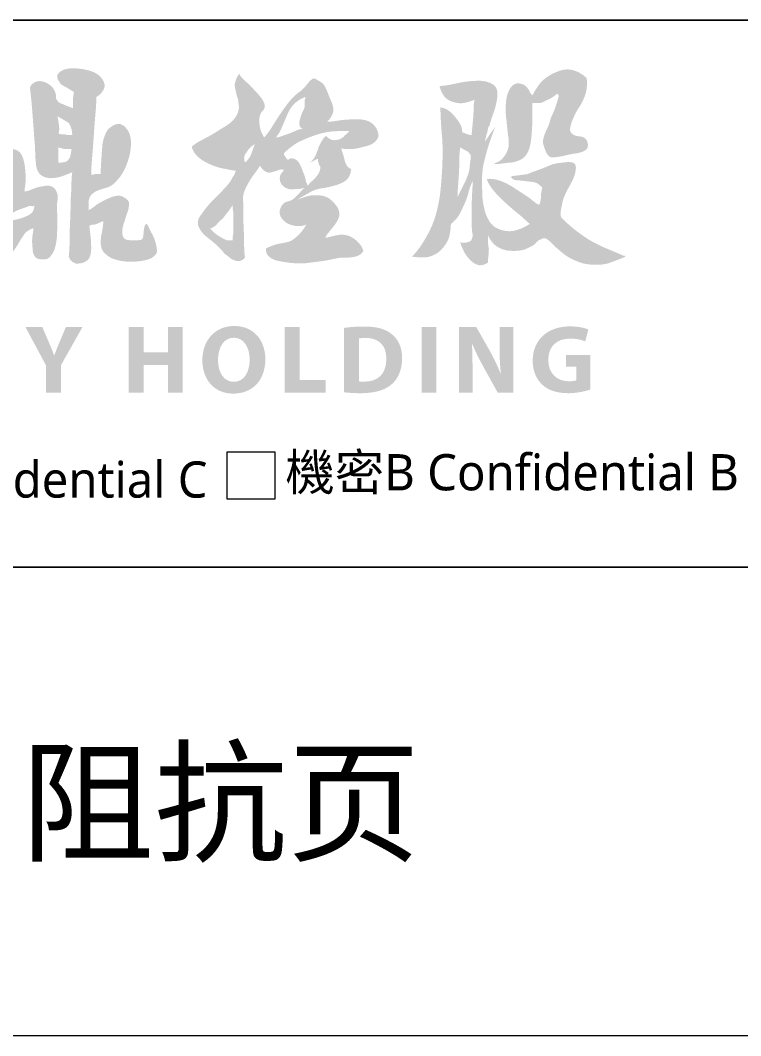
# Model space of a CAD drawing. Extents: x 3712 to 3815, y -392 to -307.
# Drawn here: x 3786.93 to 3790.8, y -385.87 to -380.41 of the extents above; entities that cross this region are included whole.
import ezdxf

# ---------------------------------------------------------------- set-up
doc = ezdxf.new("R2010")
doc.units = 0
doc.layers.get('0').update_dxf_attribs({"lineweight": 9})
doc.layers.add('图层 1', color=7, linetype='Continuous')
doc.layers.add('尺寸線', color=3, linetype='Continuous', lineweight=5)
doc.styles.get("Standard").update_dxf_attribs({"font": 'PMingLiU.ttf'})

# ---------------------------------------------------------------- blocks, each defined once
blk = doc.blocks.new('6')
at = {"layer": '图层 1', "true_color": 0x000099}
h = blk.add_hatch(color=174, dxfattribs=at)
h.dxf.hatch_style = 2
edge = h.paths.add_edge_path()
edge.add_spline(control_points=[(32.564, 5.059), (32.503, 5.059), (32.428, 5.074), (32.338, 5.105), (32.338, 5.105), (32.157, 5.105), (32.157, 5.105), (32.097, 5.105), (32.059, 5.119), (32.044, 5.15), (32.029, 5.179), (32.037, 5.24), (32.067, 5.331), (32.067, 5.421), (32.059, 5.518), (32.044, 5.624), (32.029, 5.729), (32.014, 5.82), (31.999, 5.896), (31.984, 5.97), (31.976, 6.023), (31.976, 6.054), (32.067, 5.992), (32.165, 5.933), (32.27, 5.873), (32.376, 5.811), (32.474, 5.752), (32.564, 5.692), (32.624, 5.602), (32.669, 5.503), (32.699, 5.398), (32.729, 5.292), (32.745, 5.179), (32.745, 5.059), (32.745, 5.059), (32.564, 5.059), (32.564, 5.059)], knot_values=[0, 0, 0, 0, 1, 1, 1, 2, 2, 2, 3, 3, 3, 4, 4, 4, 5, 5, 5, 6, 6, 6, 7, 7, 7, 8, 8, 8, 9, 9, 9, 10, 10, 10, 11, 11, 11, 12, 12, 12, 12], degree=3, periodic=1)
edge = h.paths.add_edge_path()
edge.add_spline(control_points=[(37.173, -0.905), (37.127, -0.367), (36.864, -0.055), (36.75, 0.24), (36.657, 0.485), (36.53, 0.471), (36.49, 0.009), (36.45, -0.453), (36.469, -0.453), (36.027, -0.453), (36.027, -0.453), (35.818, -0.453), (35.818, -0.453), (35.637, -0.453), (35.516, -0.415), (35.456, -0.34), (35.395, -0.266), (35.365, -0.153), (35.365, -0.002), (35.365, 0.15), (35.411, 0.344), (35.501, 0.586), (35.561, 0.796), (35.621, 0.977), (35.682, 1.128), (35.711, 1.309), (35.727, 1.445), (35.727, 1.535), (35.637, 1.686), (35.508, 1.791), (35.343, 1.851), (35.177, 1.912), (34.959, 1.881), (34.688, 1.76), (34.416, 1.641), (34.191, 1.519), (34.01, 1.399), (33.829, 1.248), (33.694, 1.158), (33.603, 1.128), (33.603, 1.128), (33.603, 1.535), (33.603, 1.535), (33.603, 1.686), (33.648, 1.814), (33.739, 1.919), (33.829, 2.025), (33.957, 2.107), (34.123, 2.167), (34.288, 2.229), (34.454, 2.28), (34.62, 2.325), (34.785, 2.371), (34.988, 2.543), (35.23, 2.845), (35.471, 3.147), (35.651, 3.568), (35.773, 4.11), (35.863, 4.622), (35.832, 5.006), (35.682, 5.263), (35.531, 5.518), (35.35, 5.647), (35.14, 5.647), (34.959, 5.616), (34.793, 5.526), (34.642, 5.376), (34.491, 5.195), (34.386, 4.924), (34.326, 4.562), (34.296, 4.17), (34.273, 3.847), (34.259, 3.59), (34.243, 3.334), (34.236, 3.147), (34.236, 3.026), (34.236, 3.026), (34.123, 3.026), (34.123, 3.026), (34.123, 3.026), (33.965, 3.026), (33.965, 3.026), (33.904, 2.995), (33.859, 2.981), (33.829, 2.981), (33.829, 2.981), (33.739, 2.981), (33.739, 2.981), (33.739, 3.221), (33.754, 3.508), (33.784, 3.839), (33.814, 4.17), (33.844, 4.562), (33.874, 5.014), (33.904, 5.466), (33.934, 5.865), (33.965, 6.212), (33.994, 6.557), (34.01, 6.836), (34.01, 7.048), (34.039, 7.076), (34.07, 7.099), (34.1, 7.116), (34.13, 7.13), (34.169, 7.161), (34.214, 7.206), (34.259, 7.251), (34.288, 7.288), (34.304, 7.319), (34.318, 7.348), (34.341, 7.378), (34.371, 7.409), (34.491, 7.59), (34.461, 7.8), (34.281, 8.042), (34.1, 8.283), (33.768, 8.441), (33.287, 8.517), (32.805, 8.591), (32.451, 8.568), (32.225, 8.449), (31.999, 8.328), (31.916, 8.192), (31.976, 8.042), (31.976, 7.981), (32.006, 7.921), (32.067, 7.861), (32.097, 7.771), (32.172, 7.695), (32.293, 7.635), (32.413, 7.574), (32.519, 7.514), (32.608, 7.454), (32.699, 7.393), (32.774, 7.348), (32.835, 7.319), (32.835, 7.288), (32.828, 7.235), (32.812, 7.161), (32.797, 7.085), (32.79, 7.003), (32.79, 6.913), (32.79, 6.913), (32.79, 6.664), (32.79, 6.664), (32.79, 6.664), (32.79, 6.461), (32.79, 6.461), (32.729, 6.49), (32.654, 6.519), (32.564, 6.551), (32.474, 6.58), (32.368, 6.625), (32.248, 6.687), (32.127, 6.715), (32.044, 6.761), (31.999, 6.823), (31.954, 6.881), (31.916, 6.941), (31.886, 7.003), (31.916, 7.122), (31.886, 7.265), (31.796, 7.432), (31.705, 7.596), (31.554, 7.726), (31.344, 7.816), (31.132, 7.906), (30.952, 7.913), (30.802, 7.839), (30.651, 7.762), (30.56, 7.664), (30.531, 7.545), (30.56, 7.302), (30.591, 7.017), (30.622, 6.687), (30.651, 6.354), (30.68, 5.97), (30.712, 5.534), (30.741, 5.096), (30.771, 4.712), (30.802, 4.381), (30.802, 4.05), (30.816, 3.779), (30.847, 3.568), (30.847, 3.388), (30.899, 3.221), (31.005, 3.071), (31.11, 2.921), (31.299, 2.83), (31.57, 2.8), (31.811, 2.8), (32.037, 2.837), (32.248, 2.913), (32.458, 2.989), (32.624, 3.056), (32.745, 3.117), (32.714, 2.876), (32.699, 2.574), (32.699, 2.212), (32.669, 1.822), (32.654, 1.384), (32.654, 0.902), (32.624, 0.389), (32.608, -0.047), (32.608, -0.408), (32.608, -0.769), (32.593, -1.071), (32.564, -1.312), (32.593, -1.342), (32.608, -1.387), (32.608, -1.447), (32.639, -1.478), (32.684, -1.523), (32.745, -1.583), (32.805, -1.612), (32.865, -1.643), (32.925, -1.674), (32.925, -1.674), (33.061, -1.674), (33.061, -1.674), (33.242, -1.674), (33.407, -1.612), (33.558, -1.493), (33.678, -1.372), (33.739, -1.176), (33.739, -0.905), (33.739, -0.604), (33.723, -0.347), (33.694, -0.137), (33.663, 0.073), (33.648, 0.224), (33.648, 0.314), (33.678, 0.314), (33.723, 0.331), (33.784, 0.36), (33.874, 0.36), (33.957, 0.376), (34.033, 0.405), (34.107, 0.435), (34.175, 0.466), (34.236, 0.495), (34.296, 0.525), (34.341, 0.54), (34.371, 0.54), (34.371, 0.45), (34.363, 0.353), (34.349, 0.246), (34.333, 0.141), (34.311, 0.014), (34.281, -0.137), (34.251, -0.289), (34.236, -0.423), (34.236, -0.543), (34.236, -0.664), (34.251, -0.769), (34.281, -0.86), (34.311, -1.01), (34.461, -1.176), (34.733, -1.357), (35.034, -1.507), (35.425, -1.583), (35.908, -1.583), (36.42, -1.552), (36.766, -1.478), (36.947, -1.357), (37.157, -1.206), (37.233, -1.055), (37.173, -0.905)], knot_values=[0, 0, 0, 0, 0.352778, 0.352778, 0.352778, 0.705556, 0.705556, 0.705556, 1.058334, 1.058334, 1.058334, 1.411112, 1.411112, 1.411112, 1.76389, 1.76389, 1.76389, 2.116668, 2.116668, 2.116668, 2.469446, 2.469446, 2.469446, 2.822224, 2.822224, 2.822224, 3.175002, 3.175002, 3.175002, 3.52778, 3.52778, 3.52778, 3.880558, 3.880558, 3.880558, 4.233336, 4.233336, 4.233336, 4.586114, 4.586114, 4.586114, 4.938892, 4.938892, 4.938892, 5.29167, 5.29167, 5.29167, 5.644448, 5.644448, 5.644448, 5.997226, 5.997226, 5.997226, 6.350004, 6.350004, 6.350004, 6.702782, 6.702782, 6.702782, 7.05556, 7.05556, 7.05556, 7.408338, 7.408338, 7.408338, 7.761116, 7.761116, 7.761116, 8.113894, 8.113894, 8.113894, 8.466672, 8.466672, 8.466672, 8.81945, 8.81945, 8.81945, 9.172228, 9.172228, 9.172228, 9.525006, 9.525006, 9.525006, 9.877784, 9.877784, 9.877784, 10.230562, 10.230562, 10.230562, 10.58334, 10.58334, 10.58334, 10.936118, 10.936118, 10.936118, 11.288896, 11.288896, 11.288896, 11.641674, 11.641674, 11.641674, 11.994452, 11.994452, 11.994452, 12.34723, 12.34723, 12.34723, 12.700008, 12.700008, 12.700008, 13.052786, 13.052786, 13.052786, 13.405564, 13.405564, 13.405564, 13.758342, 13.758342, 13.758342, 14.11112, 14.11112, 14.11112, 14.463898, 14.463898, 14.463898, 14.816676, 14.816676, 14.816676, 15.169454, 15.169454, 15.169454, 15.522232, 15.522232, 15.522232, 15.87501, 15.87501, 15.87501, 16.227788, 16.227788, 16.227788, 16.580566, 16.580566, 16.580566, 16.933344, 16.933344, 16.933344, 17.286123, 17.286123, 17.286123, 17.638901, 17.638901, 17.638901, 17.991679, 17.991679, 17.991679, 18.344457, 18.344457, 18.344457, 18.697235, 18.697235, 18.697235, 19.050013, 19.050013, 19.050013, 19.402791, 19.402791, 19.402791, 19.755569, 19.755569, 19.755569, 20.108347, 20.108347, 20.108347, 20.461125, 20.461125, 20.461125, 20.813903, 20.813903, 20.813903, 21.166681, 21.166681, 21.166681, 21.519459, 21.519459, 21.519459, 21.872237, 21.872237, 21.872237, 22.225015, 22.225015, 22.225015, 22.577793, 22.577793, 22.577793, 22.930571, 22.930571, 22.930571, 23.283349, 23.283349, 23.283349, 23.636127, 23.636127, 23.636127, 23.988905, 23.988905, 23.988905, 24.341683, 24.341683, 24.341683, 24.694461, 24.694461, 24.694461, 25.047239, 25.047239, 25.047239, 25.400017, 25.400017, 25.400017, 25.752795, 25.752795, 25.752795, 26.105573, 26.105573, 26.105573, 26.458351, 26.458351, 26.458351, 26.811129, 26.811129, 26.811129, 27.163907, 27.163907, 27.163907, 27.516685, 27.516685, 27.516685, 27.869463, 27.869463, 27.869463, 28.222241, 28.222241, 28.222241, 28.575019, 28.575019, 28.575019, 28.927797, 28.927797, 28.927797, 29.280575, 29.280575, 29.280575, 29.633353, 29.633353, 29.633353, 29.986131, 29.986131, 29.986131, 30.338909, 30.338909, 30.338909, 30.691687, 30.691687, 30.691687, 31.044465, 31.044465, 31.044465, 31.397243, 31.397243, 31.397243, 31.397243], degree=3, periodic=0)
edge.add_line((37.173, -0.905), (37.173, -0.905))
edge = h.paths.add_edge_path()
edge.add_spline(control_points=[(32.677, 4.087), (32.662, 3.983), (32.624, 3.884), (32.564, 3.794), (32.503, 3.703), (32.421, 3.651), (32.315, 3.635), (32.21, 3.621), (32.112, 3.613), (32.022, 3.613), (32.022, 3.613), (32.022, 3.794), (32.022, 3.794), (32.022, 3.794), (32.022, 4.02), (32.022, 4.02), (32.022, 4.02), (32.022, 4.246), (32.022, 4.246), (32.022, 4.246), (32.022, 4.427), (32.022, 4.427), (32.052, 4.396), (32.097, 4.381), (32.157, 4.381), (32.187, 4.351), (32.248, 4.336), (32.338, 4.336), (32.338, 4.336), (32.519, 4.336), (32.519, 4.336), (32.519, 4.336), (32.699, 4.336), (32.699, 4.336), (32.699, 4.277), (32.692, 4.193), (32.677, 4.087)], knot_values=[0, 0, 0, 0, 0.352778, 0.352778, 0.352778, 0.705556, 0.705556, 0.705556, 1.058334, 1.058334, 1.058334, 1.411112, 1.411112, 1.411112, 1.76389, 1.76389, 1.76389, 2.116668, 2.116668, 2.116668, 2.469446, 2.469446, 2.469446, 2.822224, 2.822224, 2.822224, 3.175002, 3.175002, 3.175002, 3.52778, 3.52778, 3.52778, 3.880558, 3.880558, 3.880558, 4.233336, 4.233336, 4.233336, 4.233336], degree=3, periodic=0)
edge.add_line((32.677, 4.087), (32.677, 4.087))
h = blk.add_hatch(color=174, dxfattribs=at)
h.dxf.hatch_style = 2
edge = h.paths.add_edge_path()
edge.add_spline(control_points=[(55.739, 3.621), (55.893, 3.621), (56.283, 3.746), (56.433, 3.91), (56.534, 4.021), (56.679, 4.19), (56.757, 4.634), (56.821, 5.006), (56.856, 5.665), (56.856, 6.167), (56.856, 6.167), (56.856, 6.348), (56.856, 6.348), (56.856, 6.348), (56.856, 6.732), (56.856, 6.732), (56.856, 6.732), (57.155, 6.732), (57.155, 6.732), (57.287, 6.732), (57.42, 6.777), (57.553, 6.868), (57.718, 6.926), (57.851, 6.994), (57.95, 7.071), (58.049, 7.144), (58.116, 7.197), (58.149, 7.228), (58.149, 7.228), (58.232, 7.193), (58.232, 7.121), (58.232, 7.049), (58.059, 6.442), (57.914, 6.167), (57.769, 5.891), (57.769, 5.689), (57.653, 5.457), (57.537, 5.226), (57.349, 4.806), (57.422, 4.576), (57.494, 4.344), (57.595, 4.006), (57.762, 3.925), (57.902, 3.84), (58.217, 3.931), (58.383, 3.946), (58.421, 3.956), (58.95, 4.079), (59.078, 4.09), (59.242, 4.105), (59.564, 4.177), (59.7, 4.329), (59.835, 4.481), (59.751, 4.918), (59.445, 4.973), (59.198, 5.015), (59.093, 5), (58.965, 5.102), (58.935, 5.135), (58.905, 5.167), (58.87, 5.195), (58.729, 5.357), (58.95, 5.924), (59.213, 6.379), (59.272, 6.467), (59.332, 6.56), (59.392, 6.664), (59.409, 6.693), (59.421, 6.72), (59.437, 6.75), (59.44, 6.754), (59.443, 6.758), (59.445, 6.763), (59.445, 6.763), (59.444, 6.763), (59.444, 6.763), (59.577, 7.011), (59.66, 7.241), (59.689, 7.454), (59.723, 7.695), (59.723, 7.89), (59.689, 8.042), (59.524, 8.223), (59.3, 8.358), (59.019, 8.449), (58.737, 8.539), (58.43, 8.508), (58.099, 8.358), (57.735, 8.207), (57.453, 8.011), (57.254, 7.771), (57.055, 7.499), (56.923, 7.288), (56.856, 7.138), (56.79, 7.197), (56.741, 7.265), (56.708, 7.341), (56.674, 7.415), (56.624, 7.491), (56.558, 7.568), (56.492, 7.642), (56.417, 7.695), (56.335, 7.726), (56.251, 7.755), (56.161, 7.771), (56.061, 7.771), (55.863, 7.74), (55.705, 7.59), (55.59, 7.319), (55.473, 7.049), (55.432, 6.642), (55.465, 6.099), (55.531, 5.526), (55.545, 5.249), (55.603, 4.884), (55.612, 4.835), (55.608, 4.71), (55.614, 4.642), (55.65, 4.227), (55.305, 3.768), (55.064, 3.654), (55.003, 3.635), (54.947, 3.612), (54.901, 3.587), (54.615, 3.454), (55.584, 3.621), (55.739, 3.621)], knot_values=[0, 0, 0, 0, 0.352778, 0.352778, 0.352778, 0.705556, 0.705556, 0.705556, 1.058334, 1.058334, 1.058334, 1.411112, 1.411112, 1.411112, 1.76389, 1.76389, 1.76389, 2.116668, 2.116668, 2.116668, 2.469446, 2.469446, 2.469446, 2.822224, 2.822224, 2.822224, 3.175002, 3.175002, 3.175002, 3.52778, 3.52778, 3.52778, 3.880558, 3.880558, 3.880558, 4.233336, 4.233336, 4.233336, 4.586114, 4.586114, 4.586114, 4.938892, 4.938892, 4.938892, 5.29167, 5.29167, 5.29167, 5.644448, 5.644448, 5.644448, 5.997226, 5.997226, 5.997226, 6.350004, 6.350004, 6.350004, 6.702782, 6.702782, 6.702782, 7.05556, 7.05556, 7.05556, 7.408338, 7.408338, 7.408338, 7.761116, 7.761116, 7.761116, 8.113894, 8.113894, 8.113894, 8.466672, 8.466672, 8.466672, 8.81945, 8.81945, 8.81945, 9.172228, 9.172228, 9.172228, 9.525006, 9.525006, 9.525006, 9.877784, 9.877784, 9.877784, 10.230562, 10.230562, 10.230562, 10.58334, 10.58334, 10.58334, 10.936118, 10.936118, 10.936118, 11.288896, 11.288896, 11.288896, 11.641674, 11.641674, 11.641674, 11.994452, 11.994452, 11.994452, 12.34723, 12.34723, 12.34723, 12.700008, 12.700008, 12.700008, 13.052786, 13.052786, 13.052786, 13.405564, 13.405564, 13.405564, 13.758342, 13.758342, 13.758342, 14.11112, 14.11112, 14.11112, 14.463898, 14.463898, 14.463898, 14.816676, 14.816676, 14.816676, 14.816676], degree=3, periodic=0)
edge.add_line((55.739, 3.621), (55.739, 3.621))
h = blk.add_hatch(color=174, dxfattribs=at)
h.dxf.hatch_style = 2
edge = h.paths.add_edge_path()
edge.add_spline(control_points=[(41.492, 8.274), (41.521, 8.188), (41.623, 8.063), (41.796, 7.905), (41.969, 7.745), (42.172, 7.542), (42.403, 7.297), (42.635, 7.05), (42.773, 6.849), (42.816, 6.691), (42.859, 6.53), (42.823, 6.407), (42.708, 6.32), (42.649, 6.262), (42.606, 6.182), (42.577, 6.082), (42.548, 5.981), (42.54, 5.836), (42.556, 5.648), (42.57, 5.459), (42.606, 5.308), (42.664, 5.192), (42.722, 5.077), (42.765, 4.989), (42.794, 4.933), (42.939, 5.077), (43.098, 5.293), (43.271, 5.584), (43.445, 5.872), (43.662, 6.198), (43.922, 6.56), (44.183, 6.921), (44.444, 7.189), (44.704, 7.362), (44.965, 7.537), (45.193, 8.007), (45.426, 8.036), (45.54, 7.977), (45.686, 7.89), (45.859, 7.776), (46.033, 7.631), (46.194, 7.072), (46.309, 6.841), (46.425, 6.582), (46.454, 6.365), (46.396, 6.19), (46.309, 5.987), (46.207, 5.843), (46.092, 5.757), (46.237, 5.757), (46.446, 5.778), (46.722, 5.823), (46.997, 5.865), (47.314, 5.887), (47.677, 5.887), (48.038, 5.887), (48.306, 5.806), (48.479, 5.648), (48.653, 5.489), (48.754, 5.308), (48.784, 5.106), (48.811, 4.989), (48.769, 4.874), (48.653, 4.758), (48.537, 4.613), (48.334, 4.512), (48.045, 4.455), (47.756, 4.367), (47.503, 4.324), (47.285, 4.324), (47.069, 4.324), (46.917, 4.338), (46.831, 4.367), (46.859, 4.282), (46.888, 4.195), (46.917, 4.107), (46.946, 4.021), (46.975, 3.912), (47.004, 3.782), (47.032, 3.653), (47.075, 3.544), (47.134, 3.456), (47.192, 3.37), (47.264, 3.311), (47.351, 3.283), (47.351, 3.11), (47.301, 2.949), (47.199, 2.805), (47.097, 2.66), (46.91, 2.546), (46.635, 2.459), (46.36, 2.371), (46.121, 2.312), (45.919, 2.284), (45.687, 2.256), (45.514, 2.212), (45.398, 2.154), (45.369, 2.154), (45.318, 2.133), (45.246, 2.089), (45.174, 2.046), (45.087, 1.994), (44.986, 1.937), (44.885, 1.879), (44.805, 1.836), (44.747, 1.808), (44.661, 1.749), (44.602, 1.705), (44.573, 1.678), (44.689, 1.734), (44.848, 1.792), (45.051, 1.851), (45.253, 1.908), (45.485, 1.922), (45.746, 1.895), (45.977, 1.864), (46.164, 1.786), (46.309, 1.655), (46.454, 1.525), (46.57, 1.388), (46.657, 1.244), (46.715, 1.126), (46.743, 0.996), (46.743, 0.852), (46.715, 0.707), (46.641, 0.555), (46.526, 0.397), (46.411, 0.237), (46.302, 0.1), (46.201, -0.016), (46.099, -0.132), (46.034, -0.233), (46.006, -0.319), (46.064, -0.319), (46.142, -0.306), (46.244, -0.275), (46.345, -0.248), (46.468, -0.219), (46.614, -0.189), (46.758, -0.161), (46.88, -0.153), (46.982, -0.167), (47.084, -0.183), (47.177, -0.204), (47.264, -0.233), (47.322, -0.261), (47.387, -0.298), (47.46, -0.341), (47.531, -0.384), (47.611, -0.45), (47.698, -0.536), (47.785, -0.623), (47.857, -0.709), (47.916, -0.796), (47.943, -0.884), (47.973, -0.956), (48.002, -1.013), (47.973, -1.071), (47.922, -1.13), (47.85, -1.187), (47.778, -1.245), (47.677, -1.288), (47.546, -1.317), (47.416, -1.346), (47.292, -1.36), (47.177, -1.36), (47.177, -1.36), (46.917, -1.36), (46.917, -1.36), (46.801, -1.36), (46.555, -1.404), (46.18, -1.491), (45.832, -1.549), (45.398, -1.607), (44.878, -1.665), (44.356, -1.694), (43.598, -1.57), (43.337, -1.483), (43.077, -1.367), (42.932, -1.223), (42.903, -1.049), (42.903, -1.049), (42.903, -1.005), (42.903, -1.005), (42.903, -1.005), (42.903, -0.962), (42.903, -0.962), (42.903, -0.962), (42.903, -0.918), (42.903, -0.918), (42.903, -0.918), (42.903, -0.877), (42.903, -0.877), (43.018, -0.817), (43.164, -0.759), (43.337, -0.701), (43.511, -0.615), (44.067, -0.594), (44.269, -0.45), (44.472, -0.306), (44.631, -0.161), (44.747, -0.016), (44.863, 0.128), (44.949, 0.258), (45.007, 0.376), (44.921, 0.317), (44.776, 0.288), (44.573, 0.288), (44.371, 0.288), (43.992, 0.38), (43.818, 0.584), (43.644, 0.756), (43.579, 0.937), (43.623, 1.126), (43.667, 1.313), (43.76, 1.452), (43.905, 1.538), (43.963, 1.566), (44.219, 1.619), (44.291, 1.678), (44.363, 1.734), (44.444, 1.808), (44.53, 1.895), (44.617, 1.981), (44.689, 2.059), (44.747, 2.133), (44.805, 2.204), (44.863, 2.256), (44.921, 2.284), (44.863, 2.284), (44.79, 2.27), (44.704, 2.242), (44.588, 2.242), (44.472, 2.234), (44.356, 2.22), (44.241, 2.204), (44.139, 2.212), (44.053, 2.242), (43.966, 2.27), (43.894, 2.306), (43.836, 2.351), (43.778, 2.393), (43.727, 2.451), (43.684, 2.523), (43.641, 2.595), (43.619, 2.681), (43.619, 2.785), (43.619, 2.885), (43.647, 2.98), (43.705, 3.066), (43.763, 3.124), (43.807, 3.18), (43.836, 3.239), (43.749, 3.268), (43.647, 3.261), (43.532, 3.219), (43.416, 3.174), (43.3, 3.138), (43.185, 3.11), (43.069, 3.079), (42.961, 3.094), (42.859, 3.152), (42.758, 3.211), (42.664, 3.311), (42.577, 3.456), (42.519, 3.34), (42.432, 3.211), (42.317, 3.066), (42.201, 2.921), (42.078, 2.732), (41.949, 2.502), (41.818, 2.27), (41.738, 2.075), (41.71, 1.917), (41.68, 1.756), (41.68, 1.619), (41.71, 1.503), (41.71, 1.503), (41.71, 0.918), (41.71, 0.918), (41.71, 0.671), (41.716, 0.389), (41.731, 0.072), (41.745, -0.248), (41.752, -0.522), (41.752, -0.753), (41.752, -0.985), (41.768, -1.187), (41.796, -1.36), (41.738, -1.447), (41.65, -1.504), (41.536, -1.535), (41.42, -1.564), (41.275, -1.535), (41.101, -1.447), (40.957, -1.332), (40.826, -1.23), (40.711, -1.143), (40.625, -1.028), (40.552, -0.941), (40.494, -0.884), (40.321, -0.709), (40.104, -0.522), (39.843, -0.319), (39.611, -0.146), (39.453, 0.05), (39.365, 0.267), (39.279, 0.485), (39.337, 0.707), (39.54, 0.94), (39.713, 1.2), (39.93, 1.461), (40.19, 1.72), (40.249, 1.777), (40.335, 1.864), (40.45, 1.981), (40.566, 2.095), (40.696, 2.234), (40.841, 2.393), (40.986, 2.551), (41.087, 2.704), (41.145, 2.849), (41.232, 2.964), (41.29, 3.079), (41.318, 3.197), (41.203, 3.197), (41.029, 3.224), (40.798, 3.283), (40.538, 3.311), (40.249, 3.397), (39.93, 3.544), (39.611, 3.687), (39.38, 3.848), (39.236, 4.021), (39.09, 4.195), (39.019, 4.338), (39.019, 4.455), (39.134, 4.57), (39.337, 4.7), (39.626, 4.846), (39.915, 4.989), (40.233, 5.177), (40.581, 5.409), (40.957, 5.611), (41.21, 5.828), (41.34, 6.06), (41.471, 6.291), (41.507, 6.523), (41.449, 6.754), (41.449, 6.869), (41.42, 6.999), (41.362, 7.145), (41.333, 7.261), (41.304, 7.391), (41.275, 7.537), (41.246, 7.68), (41.26, 7.809), (41.318, 7.927), (41.347, 8.042), (41.406, 8.157), (41.492, 8.274)], knot_values=[0, 0, 0, 0, 0.352778, 0.352778, 0.352778, 0.705556, 0.705556, 0.705556, 1.058334, 1.058334, 1.058334, 1.411112, 1.411112, 1.411112, 1.76389, 1.76389, 1.76389, 2.116668, 2.116668, 2.116668, 2.469446, 2.469446, 2.469446, 2.822224, 2.822224, 2.822224, 3.175002, 3.175002, 3.175002, 3.52778, 3.52778, 3.52778, 3.880558, 3.880558, 3.880558, 4.233336, 4.233336, 4.233336, 4.586114, 4.586114, 4.586114, 4.938892, 4.938892, 4.938892, 5.29167, 5.29167, 5.29167, 5.644448, 5.644448, 5.644448, 5.997226, 5.997226, 5.997226, 6.350004, 6.350004, 6.350004, 6.702782, 6.702782, 6.702782, 7.05556, 7.05556, 7.05556, 7.408338, 7.408338, 7.408338, 7.761116, 7.761116, 7.761116, 8.113894, 8.113894, 8.113894, 8.466672, 8.466672, 8.466672, 8.81945, 8.81945, 8.81945, 9.172228, 9.172228, 9.172228, 9.525006, 9.525006, 9.525006, 9.877784, 9.877784, 9.877784, 10.230562, 10.230562, 10.230562, 10.58334, 10.58334, 10.58334, 10.936118, 10.936118, 10.936118, 11.288896, 11.288896, 11.288896, 11.641674, 11.641674, 11.641674, 11.994452, 11.994452, 11.994452, 12.34723, 12.34723, 12.34723, 12.700008, 12.700008, 12.700008, 13.052786, 13.052786, 13.052786, 13.405564, 13.405564, 13.405564, 13.758342, 13.758342, 13.758342, 14.11112, 14.11112, 14.11112, 14.463898, 14.463898, 14.463898, 14.816676, 14.816676, 14.816676, 15.169454, 15.169454, 15.169454, 15.522232, 15.522232, 15.522232, 15.87501, 15.87501, 15.87501, 16.227788, 16.227788, 16.227788, 16.580566, 16.580566, 16.580566, 16.933344, 16.933344, 16.933344, 17.286123, 17.286123, 17.286123, 17.638901, 17.638901, 17.638901, 17.991679, 17.991679, 17.991679, 18.344457, 18.344457, 18.344457, 18.697235, 18.697235, 18.697235, 19.050013, 19.050013, 19.050013, 19.402791, 19.402791, 19.402791, 19.755569, 19.755569, 19.755569, 20.108347, 20.108347, 20.108347, 20.461125, 20.461125, 20.461125, 20.813903, 20.813903, 20.813903, 21.166681, 21.166681, 21.166681, 21.519459, 21.519459, 21.519459, 21.872237, 21.872237, 21.872237, 22.225015, 22.225015, 22.225015, 22.577793, 22.577793, 22.577793, 22.930571, 22.930571, 22.930571, 23.283349, 23.283349, 23.283349, 23.636127, 23.636127, 23.636127, 23.988905, 23.988905, 23.988905, 24.341683, 24.341683, 24.341683, 24.694461, 24.694461, 24.694461, 25.047239, 25.047239, 25.047239, 25.400017, 25.400017, 25.400017, 25.752795, 25.752795, 25.752795, 26.105573, 26.105573, 26.105573, 26.458351, 26.458351, 26.458351, 26.811129, 26.811129, 26.811129, 27.163907, 27.163907, 27.163907, 27.516685, 27.516685, 27.516685, 27.869463, 27.869463, 27.869463, 28.222241, 28.222241, 28.222241, 28.575019, 28.575019, 28.575019, 28.927797, 28.927797, 28.927797, 29.280575, 29.280575, 29.280575, 29.633353, 29.633353, 29.633353, 29.986131, 29.986131, 29.986131, 30.338909, 30.338909, 30.338909, 30.691687, 30.691687, 30.691687, 31.044465, 31.044465, 31.044465, 31.397243, 31.397243, 31.397243, 31.750021, 31.750021, 31.750021, 32.102799, 32.102799, 32.102799, 32.455577, 32.455577, 32.455577, 32.808355, 32.808355, 32.808355, 33.161133, 33.161133, 33.161133, 33.513911, 33.513911, 33.513911, 33.866689, 33.866689, 33.866689, 34.219467, 34.219467, 34.219467, 34.572245, 34.572245, 34.572245, 34.925023, 34.925023, 34.925023, 35.277801, 35.277801, 35.277801, 35.630579, 35.630579, 35.630579, 35.983357, 35.983357, 35.983357, 36.336135, 36.336135, 36.336135, 36.688913, 36.688913, 36.688913, 37.041691, 37.041691, 37.041691, 37.394469, 37.394469, 37.394469, 37.747247, 37.747247, 37.747247, 38.100025, 38.100025, 38.100025, 38.452803, 38.452803, 38.452803, 38.805581, 38.805581, 38.805581, 39.158359, 39.158359, 39.158359, 39.511137, 39.511137, 39.511137, 39.863915, 39.863915, 39.863915, 40.216693, 40.216693, 40.216693, 40.569471, 40.569471, 40.569471, 40.922249, 40.922249, 40.922249, 41.275027, 41.275027, 41.275027, 41.627805, 41.627805, 41.627805, 41.980583, 41.980583, 41.980583, 42.333361, 42.333361, 42.333361, 42.333361], degree=3, periodic=0)
edge.add_line((41.492, 8.274), (41.492, 8.274))
edge = h.paths.add_edge_path()
edge.add_spline(control_points=[(41.145, 1.374), (41.087, 1.286), (41.015, 1.185), (40.928, 1.069), (40.841, 0.953), (40.739, 0.823), (40.625, 0.679), (40.479, 0.562), (40.364, 0.447), (40.277, 0.332), (40.161, 0.245), (40.06, 0.186), (39.974, 0.159), (40.031, 0.1), (40.096, 0.034), (40.169, -0.037), (40.24, -0.11), (40.349, -0.189), (40.494, -0.275), (40.639, -0.363), (40.755, -0.419), (40.841, -0.45), (40.841, -0.45), (41.145, -0.45), (41.145, -0.45), (41.145, -0.334), (41.159, -0.204), (41.189, -0.058), (41.189, -0.058), (41.189, 0.462), (41.189, 0.462), (41.189, 0.462), (41.189, 0.982), (41.189, 0.982), (41.159, 1.126), (41.145, 1.257), (41.145, 1.374)], knot_values=[0, 0, 0, 0, 0.352778, 0.352778, 0.352778, 0.705556, 0.705556, 0.705556, 1.058334, 1.058334, 1.058334, 1.411112, 1.411112, 1.411112, 1.76389, 1.76389, 1.76389, 2.116668, 2.116668, 2.116668, 2.469446, 2.469446, 2.469446, 2.822224, 2.822224, 2.822224, 3.175002, 3.175002, 3.175002, 3.52778, 3.52778, 3.52778, 3.880558, 3.880558, 3.880558, 4.233336, 4.233336, 4.233336, 4.233336], degree=3, periodic=0)
edge.add_line((41.145, 1.374), (41.145, 1.374))
edge = h.paths.add_edge_path()
edge.add_spline(control_points=[(42.317, 4.585), (42.259, 4.554), (42.186, 4.504), (42.1, 4.433), (42.013, 4.36), (41.941, 4.265), (41.882, 4.15), (41.796, 4.065), (41.752, 3.97), (41.752, 3.87), (41.752, 3.766), (41.768, 3.687), (41.796, 3.631), (41.854, 3.658), (41.911, 3.717), (41.969, 3.804), (42.028, 3.861), (42.078, 3.947), (42.122, 4.065), (42.165, 4.179), (42.201, 4.282), (42.23, 4.367), (42.259, 4.455), (42.288, 4.526), (42.317, 4.585)], knot_values=[0, 0, 0, 0, 0.352778, 0.352778, 0.352778, 0.705556, 0.705556, 0.705556, 1.058334, 1.058334, 1.058334, 1.411112, 1.411112, 1.411112, 1.76389, 1.76389, 1.76389, 2.116668, 2.116668, 2.116668, 2.469446, 2.469446, 2.469446, 2.822224, 2.822224, 2.822224, 2.822224], degree=3, periodic=0)
edge.add_line((42.317, 4.585), (42.317, 4.585))
edge = h.paths.add_edge_path()
edge.add_spline(control_points=[(44.965, 7.059), (44.79, 6.999), (44.617, 6.899), (44.444, 6.754), (44.269, 6.61), (44.125, 6.399), (44.009, 6.126), (43.894, 5.85), (43.792, 5.611), (43.705, 5.409), (43.619, 5.206), (43.517, 5.047), (43.402, 4.933), (43.488, 4.933), (43.59, 4.955), (43.705, 4.997), (43.821, 5.041), (43.966, 5.091), (44.139, 5.15), (44.284, 5.206), (44.414, 5.264), (44.53, 5.322), (44.646, 5.35), (44.747, 5.38), (44.834, 5.409), (44.747, 5.409), (44.689, 5.452), (44.661, 5.539), (44.631, 5.626), (44.639, 5.748), (44.682, 5.909), (44.726, 6.067), (44.776, 6.204), (44.834, 6.32), (44.892, 6.435), (44.921, 6.508), (44.921, 6.537), (44.921, 6.537), (44.921, 6.646), (44.921, 6.646), (44.921, 6.646), (44.921, 6.799), (44.921, 6.799), (44.921, 6.855), (44.927, 6.907), (44.943, 6.95), (44.957, 6.994), (44.965, 7.03), (44.965, 7.059)], knot_values=[0, 0, 0, 0, 0.352778, 0.352778, 0.352778, 0.705556, 0.705556, 0.705556, 1.058334, 1.058334, 1.058334, 1.411112, 1.411112, 1.411112, 1.76389, 1.76389, 1.76389, 2.116668, 2.116668, 2.116668, 2.469446, 2.469446, 2.469446, 2.822224, 2.822224, 2.822224, 3.175002, 3.175002, 3.175002, 3.52778, 3.52778, 3.52778, 3.880558, 3.880558, 3.880558, 4.233336, 4.233336, 4.233336, 4.586114, 4.586114, 4.586114, 4.938892, 4.938892, 4.938892, 5.29167, 5.29167, 5.29167, 5.644448, 5.644448, 5.644448, 5.644448], degree=3, periodic=0)
edge.add_line((44.965, 7.059), (44.965, 7.059))
edge = h.paths.add_edge_path()
edge.add_spline(control_points=[(47.264, 5.28), (47.062, 5.28), (46.801, 5.272), (46.483, 5.258), (46.164, 5.242), (45.817, 5.172), (45.441, 5.041), (45.065, 4.91), (44.747, 4.772), (44.487, 4.629), (44.227, 4.455), (44.024, 4.295), (43.879, 4.15), (43.85, 4.121), (43.836, 4.092), (43.836, 4.065), (43.836, 4.034), (43.858, 3.992), (43.901, 3.934), (43.944, 3.875), (43.973, 3.831), (43.988, 3.804), (44.002, 3.775), (44.024, 3.761), (44.053, 3.761), (44.139, 3.848), (44.254, 3.861), (44.4, 3.804), (44.515, 3.775), (44.624, 3.644), (44.726, 3.414), (44.826, 3.18), (44.905, 2.964), (44.965, 2.763), (44.993, 2.588), (45.036, 2.473), (45.094, 2.415), (45.122, 2.443), (45.166, 2.502), (45.224, 2.588), (45.311, 2.645), (45.405, 2.732), (45.507, 2.849), (45.608, 2.964), (45.673, 3.066), (45.702, 3.152), (45.731, 3.239), (45.746, 3.327), (45.746, 3.414), (45.687, 3.47), (45.658, 3.528), (45.658, 3.587), (45.63, 3.644), (45.615, 3.687), (45.615, 3.717), (45.615, 3.717), (45.615, 3.804), (45.615, 3.804), (45.556, 3.804), (45.514, 3.789), (45.485, 3.761), (45.427, 3.73), (45.376, 3.702), (45.333, 3.673), (45.29, 3.644), (45.239, 3.631), (45.181, 3.631), (45.152, 3.6), (45.122, 3.587), (45.094, 3.587), (45.21, 3.615), (45.311, 3.695), (45.398, 3.825), (45.485, 3.956), (45.556, 4.115), (45.615, 4.303), (45.673, 4.49), (45.746, 4.642), (45.832, 4.758), (45.89, 4.874), (45.962, 4.96), (46.049, 5.019), (46.108, 4.933), (46.194, 4.867), (46.309, 4.824), (46.425, 4.78), (46.555, 4.78), (46.7, 4.824), (46.845, 4.867), (46.96, 4.946), (47.047, 5.063), (47.163, 5.15), (47.235, 5.221), (47.264, 5.28)], knot_values=[0, 0, 0, 0, 0.352778, 0.352778, 0.352778, 0.705556, 0.705556, 0.705556, 1.058334, 1.058334, 1.058334, 1.411112, 1.411112, 1.411112, 1.76389, 1.76389, 1.76389, 2.116668, 2.116668, 2.116668, 2.469446, 2.469446, 2.469446, 2.822224, 2.822224, 2.822224, 3.175002, 3.175002, 3.175002, 3.52778, 3.52778, 3.52778, 3.880558, 3.880558, 3.880558, 4.233336, 4.233336, 4.233336, 4.586114, 4.586114, 4.586114, 4.938892, 4.938892, 4.938892, 5.29167, 5.29167, 5.29167, 5.644448, 5.644448, 5.644448, 5.997226, 5.997226, 5.997226, 6.350004, 6.350004, 6.350004, 6.702782, 6.702782, 6.702782, 7.05556, 7.05556, 7.05556, 7.408338, 7.408338, 7.408338, 7.761116, 7.761116, 7.761116, 8.113894, 8.113894, 8.113894, 8.466672, 8.466672, 8.466672, 8.81945, 8.81945, 8.81945, 9.172228, 9.172228, 9.172228, 9.525006, 9.525006, 9.525006, 9.877784, 9.877784, 9.877784, 10.230562, 10.230562, 10.230562, 10.58334, 10.58334, 10.58334, 10.936118, 10.936118, 10.936118, 10.936118], degree=3, periodic=0)
edge.add_line((47.264, 5.28), (47.264, 5.28))
h = blk.add_hatch(color=174, dxfattribs=at)
h.dxf.hatch_style = 2
edge = h.paths.add_edge_path()
edge.add_spline(control_points=[(61.678, -1.267), (61.678, -1.267), (61.579, -1.267), (61.579, -1.267), (61.579, -1.236), (61.561, -1.221), (61.529, -1.221), (61.33, -1.131), (61.081, -1.026), (60.783, -0.905), (60.485, -0.785), (60.154, -0.619), (59.789, -0.408), (59.424, -0.167), (59.126, 0.05), (58.895, 0.246), (58.662, 0.444), (58.479, 0.615), (58.348, 0.767), (58.314, 0.887), (58.323, 1.052), (58.373, 1.264), (58.393, 1.352), (58.412, 1.447), (58.429, 1.546), (58.43, 1.548), (58.431, 1.549), (58.431, 1.551), (58.508, 1.924), (58.766, 2.309), (58.94, 2.655), (59.114, 3.002), (59.207, 3.456), (59.054, 3.569), (58.888, 3.693), (58.611, 3.637), (58.225, 3.591), (57.842, 3.536), (57.757, 3.459), (57.499, 3.36), (57.464, 3.346), (57.147, 3.218), (57.107, 3.211), (57.107, 3.211), (56.793, 3.099), (56.793, 3.099), (56.793, 3.099), (56.59, 3.012), (56.59, 3.012), (56.155, 2.948), (55.78, 2.912), (55.78, 2.912), (55.65, 2.858), (55.855, 2.695), (55.989, 2.695), (56.124, 2.695), (56.703, 2.617), (56.915, 2.599), (57.127, 2.579), (57.354, 2.325), (57.354, 2.325), (57.354, 2.22), (57.336, 2.107), (57.304, 1.986), (57.304, 1.836), (57.295, 1.715), (57.279, 1.625), (57.262, 1.535), (57.237, 1.46), (57.205, 1.399), (57.071, 1.46), (56.906, 1.58), (56.707, 1.76), (56.475, 1.912), (56.21, 2.085), (55.913, 2.28), (55.614, 2.475), (55.341, 2.611), (55.092, 2.687), (54.844, 2.763), (54.636, 2.785), (54.471, 2.755), (54.503, 2.604), (54.603, 2.423), (54.77, 2.212), (54.935, 2.003), (55.158, 1.768), (55.44, 1.512), (55.721, 1.256), (55.979, 1.038), (56.21, 0.857), (56.409, 0.676), (56.575, 0.525), (56.707, 0.405), (56.542, 0.285), (56.326, 0.179), (56.061, 0.088), (55.796, -0.002), (55.515, -0.002), (55.216, 0.088), (54.919, 0.179), (54.702, 0.344), (54.571, 0.586), (54.437, 0.826), (54.355, 1.052), (54.322, 1.264), (54.255, 1.505), (54.223, 1.805), (54.223, 2.167), (54.189, 2.529), (54.205, 2.95), (54.272, 3.433), (54.372, 3.884), (54.479, 4.283), (54.596, 4.63), (54.711, 4.977), (54.819, 5.269), (54.919, 5.511), (54.885, 5.45), (54.844, 5.391), (54.794, 5.331), (54.745, 5.269), (54.695, 5.201), (54.645, 5.127), (54.596, 5.051), (54.546, 4.977), (54.496, 4.901), (54.446, 4.825), (54.404, 4.774), (54.372, 4.743), (54.372, 4.803), (54.388, 4.864), (54.421, 4.924), (54.421, 4.984), (54.437, 5.059), (54.471, 5.15), (54.503, 5.24), (54.521, 5.331), (54.521, 5.421), (54.553, 5.481), (54.587, 5.54), (54.62, 5.602), (54.653, 5.752), (54.72, 5.964), (54.819, 6.235), (54.919, 6.506), (54.985, 6.791), (55.018, 7.094), (55.05, 7.393), (54.969, 7.604), (54.77, 7.725), (54.571, 7.845), (54.322, 7.906), (54.024, 7.906), (53.924, 7.906), (53.783, 7.898), (53.601, 7.884), (53.418, 7.868), (53.22, 7.839), (53.005, 7.794), (52.789, 7.749), (52.598, 7.709), (52.432, 7.68), (52.267, 7.65), (52.118, 7.635), (51.985, 7.635), (52.019, 7.483), (52.085, 7.325), (52.185, 7.161), (52.284, 6.994), (52.449, 6.873), (52.681, 6.8), (52.913, 6.723), (53.128, 6.709), (53.328, 6.754), (53.526, 6.8), (53.691, 6.85), (53.825, 6.913), (53.792, 6.791), (53.775, 6.655), (53.775, 6.506), (53.775, 6.354), (53.767, 6.173), (53.75, 5.964), (53.733, 5.752), (53.716, 5.571), (53.7, 5.421), (53.683, 5.269), (53.675, 5.15), (53.675, 5.059), (53.675, 5.059), (53.576, 5.059), (53.576, 5.059), (53.509, 5.088), (53.459, 5.105), (53.427, 5.105), (53.36, 5.134), (53.311, 5.156), (53.278, 5.172), (53.245, 5.187), (53.212, 5.195), (53.178, 5.195), (53.178, 5.286), (53.162, 5.391), (53.128, 5.511), (53.062, 5.662), (52.954, 5.828), (52.805, 6.009), (52.656, 6.19), (52.515, 6.316), (52.383, 6.393), (52.251, 6.467), (52.135, 6.506), (52.035, 6.506), (52.035, 6.083), (52.069, 5.511), (52.135, 4.788), (52.168, 4.096), (52.143, 3.289), (52.06, 2.371), (51.977, 1.452), (51.787, 0.691), (51.489, 0.088), (51.191, -0.514), (50.875, -0.98), (50.544, -1.312), (50.743, -1.342), (50.975, -1.357), (51.24, -1.357), (51.505, -1.326), (51.754, -1.221), (51.985, -1.041), (52.217, -0.83), (52.383, -0.589), (52.482, -0.317), (52.548, -0.047), (52.581, 0.195), (52.581, 0.405), (52.714, 0.495), (52.847, 0.631), (52.979, 0.812), (53.079, 0.993), (53.186, 1.211), (53.302, 1.467), (53.418, 1.723), (53.493, 1.958), (53.526, 2.167), (53.592, 2.348), (53.658, 2.514), (53.725, 2.664), (53.725, 2.514), (53.716, 2.319), (53.7, 2.077), (53.683, 1.836), (53.675, 1.565), (53.675, 1.264), (53.675, 1.264), (53.675, 0.405), (53.675, 0.405), (53.675, 0.163), (53.691, -0.031), (53.725, -0.182), (53.725, -0.244), (53.708, -0.317), (53.675, -0.408), (53.642, -0.469), (53.584, -0.514), (53.502, -0.543), (53.418, -0.573), (53.336, -0.589), (53.253, -0.589), (53.17, -0.589), (53.112, -0.573), (53.079, -0.543), (53.079, -0.634), (53.128, -0.769), (53.228, -0.95), (53.294, -1.131), (53.418, -1.312), (53.601, -1.493), (53.783, -1.674), (53.957, -1.764), (54.123, -1.764), (54.255, -1.764), (54.388, -1.719), (54.521, -1.628), (54.521, -1.538), (54.529, -1.432), (54.546, -1.312), (54.562, -1.191), (54.571, -1.055), (54.571, -0.905), (54.537, -0.724), (54.521, -0.573), (54.521, -0.453), (54.521, -0.453), (54.521, -0.137), (54.521, -0.137), (54.553, -0.289), (54.653, -0.453), (54.819, -0.634), (54.985, -0.815), (55.233, -0.935), (55.564, -0.995), (55.895, -1.026), (56.177, -1.01), (56.409, -0.95), (56.641, -0.86), (56.824, -0.769), (56.956, -0.679), (56.989, -0.649), (57.031, -0.604), (57.08, -0.543), (57.13, -0.483), (57.205, -0.438), (57.304, -0.408), (57.37, -0.347), (57.453, -0.334), (57.553, -0.363), (57.618, -0.393), (57.685, -0.438), (57.751, -0.498), (57.917, -0.679), (58.149, -0.89), (58.447, -1.131), (58.746, -1.372), (59.11, -1.552), (59.541, -1.674), (60.004, -1.764), (60.418, -1.764), (60.783, -1.674), (61.147, -1.552), (61.462, -1.432), (61.728, -1.312), (61.728, -1.312), (61.678, -1.267), (61.678, -1.267)], knot_values=[0, 0, 0, 0, 1, 1, 1, 2, 2, 2, 3, 3, 3, 4, 4, 4, 5, 5, 5, 6, 6, 6, 7, 7, 7, 8, 8, 8, 9, 9, 9, 10, 10, 10, 11, 11, 11, 12, 12, 12, 13, 13, 13, 14, 14, 14, 15, 15, 15, 16, 16, 16, 17, 17, 17, 18, 18, 18, 19, 19, 19, 20, 20, 20, 21, 21, 21, 22, 22, 22, 23, 23, 23, 24, 24, 24, 25, 25, 25, 26, 26, 26, 27, 27, 27, 28, 28, 28, 29, 29, 29, 30, 30, 30, 31, 31, 31, 32, 32, 32, 33, 33, 33, 34, 34, 34, 35, 35, 35, 36, 36, 36, 37, 37, 37, 38, 38, 38, 39, 39, 39, 40, 40, 40, 41, 41, 41, 42, 42, 42, 43, 43, 43, 44, 44, 44, 45, 45, 45, 46, 46, 46, 47, 47, 47, 48, 48, 48, 49, 49, 49, 50, 50, 50, 51, 51, 51, 52, 52, 52, 53, 53, 53, 54, 54, 54, 55, 55, 55, 56, 56, 56, 57, 57, 57, 58, 58, 58, 59, 59, 59, 60, 60, 60, 61, 61, 61, 62, 62, 62, 63, 63, 63, 64, 64, 64, 65, 65, 65, 66, 66, 66, 67, 67, 67, 68, 68, 68, 69, 69, 69, 70, 70, 70, 71, 71, 71, 72, 72, 72, 73, 73, 73, 74, 74, 74, 75, 75, 75, 76, 76, 76, 77, 77, 77, 78, 78, 78, 79, 79, 79, 80, 80, 80, 81, 81, 81, 82, 82, 82, 83, 83, 83, 84, 84, 84, 85, 85, 85, 86, 86, 86, 87, 87, 87, 88, 88, 88, 89, 89, 89, 90, 90, 90, 91, 91, 91, 92, 92, 92, 93, 93, 93, 94, 94, 94, 95, 95, 95, 96, 96, 96, 97, 97, 97, 98, 98, 98, 99, 99, 99, 100, 100, 100, 101, 101, 101, 102, 102, 102, 103, 103, 103, 104, 104, 104, 105, 105, 105, 106, 106, 106, 107, 107, 107, 108, 108, 108, 109, 109, 109, 110, 110, 110, 111, 111, 111, 112, 112, 112, 112], degree=3, periodic=1)
edge = h.paths.add_edge_path()
edge.add_spline(control_points=[(53.576, 3.522), (53.576, 3.312), (53.526, 3.085), (53.427, 2.845), (53.328, 2.604), (53.228, 2.393), (53.128, 2.212), (53.029, 2.032), (52.963, 1.881), (52.93, 1.76), (52.93, 1.912), (52.938, 2.099), (52.954, 2.325), (52.971, 2.551), (52.988, 2.808), (53.005, 3.094), (53.021, 3.379), (53.029, 3.635), (53.029, 3.861), (53.029, 4.087), (53.046, 4.276), (53.079, 4.427), (53.112, 4.396), (53.153, 4.367), (53.203, 4.336), (53.253, 4.305), (53.311, 4.276), (53.377, 4.246), (53.443, 4.216), (53.493, 4.178), (53.526, 4.132), (53.559, 4.087), (53.592, 4.05), (53.626, 4.02), (53.626, 3.87), (53.608, 3.703), (53.576, 3.522)], knot_values=[0, 0, 0, 0, 0.352778, 0.352778, 0.352778, 0.705556, 0.705556, 0.705556, 1.058334, 1.058334, 1.058334, 1.411112, 1.411112, 1.411112, 1.76389, 1.76389, 1.76389, 2.116668, 2.116668, 2.116668, 2.469446, 2.469446, 2.469446, 2.822224, 2.822224, 2.822224, 3.175002, 3.175002, 3.175002, 3.52778, 3.52778, 3.52778, 3.880558, 3.880558, 3.880558, 4.233336, 4.233336, 4.233336, 4.233336], degree=3, periodic=0)
edge.add_line((53.576, 3.522), (53.576, 3.522))
h = blk.add_hatch(color=174, dxfattribs=at)
h.dxf.hatch_style = 2
edge = h.paths.add_edge_path()
edge.add_spline(control_points=[(31.886, 2.167), (31.826, 2.288), (31.666, 2.435), (31.411, 2.406), (31.155, 2.375), (30.906, 2.329), (30.696, 2.238), (30.484, 2.148), (30.334, 2.103), (30.244, 2.103), (30.244, 2.132), (30.258, 2.261), (30.289, 2.487), (30.319, 2.713), (30.311, 3.013), (30.266, 3.391), (30.221, 3.766), (30.122, 4.03), (29.972, 4.182), (29.821, 4.301), (29.663, 4.346), (29.498, 4.317), (29.332, 4.286), (29.219, 4.151), (29.159, 3.91), (29.098, 3.668), (29.098, 3.306), (29.159, 2.826), (29.219, 2.343), (29.272, 1.959), (29.317, 1.673), (29.362, 1.388), (29.384, 1.199), (29.384, 1.108), (29.379, 1.08), (29.367, 1.054), (29.359, 1.027), (29.359, 1.021), (29.36, 1.015), (29.36, 1.01), (29.349, 0.87), (29.491, 0.916), (29.662, 0.998), (29.737, 1.058), (29.84, 1.109), (29.972, 1.153), (30.01, 1.172), (30.043, 1.182), (30.072, 1.189), (30.214, 1.236), (30.348, 1.286), (30.469, 1.334), (30.589, 1.365), (30.696, 1.293), (30.757, 1.354), (30.757, 1.234), (30.726, 1.128), (30.667, 1.038), (30.605, 0.947), (30.486, 0.864), (30.305, 0.789), (30.124, 0.714), (29.958, 0.66), (29.808, 0.631), (29.758, 0.621), (29.716, 0.611), (29.677, 0.602), (29.651, 0.596), (29.624, 0.589), (29.597, 0.579), (29.554, 0.567), (29.517, 0.554), (29.492, 0.541), (29.492, 0.543), (29.492, 0.546), (29.492, 0.548), (29.156, 0.439), (28.77, 0.273), (28.77, 0.273), (28.739, 0.257), (28.711, 0.24), (28.678, 0.224), (28.406, 0.133), (28.173, 0.059), (27.978, -0.002), (27.781, -0.063), (27.624, -0.108), (27.503, -0.137), (27.503, -0.317), (27.548, -0.453), (27.639, -0.543), (27.729, -0.634), (27.894, -0.664), (28.135, -0.634), (28.376, -0.573), (28.587, -0.514), (28.768, -0.453), (28.949, -0.363), (29.085, -0.317), (29.175, -0.317), (29.175, -0.317), (29.13, -0.355), (29.066, -0.427), (29.03, -0.462), (28.992, -0.501), (28.949, -0.543), (28.908, -0.584), (28.876, -0.645), (28.85, -0.714), (28.846, -0.719), (28.842, -0.724), (28.839, -0.73), (28.677, -0.994), (28.706, -1.24), (28.764, -1.313), (28.822, -1.386), (28.964, -1.54), (29.175, -1.462), (29.386, -1.386), (29.57, -1.177), (29.745, -0.905), (29.748, -0.901), (29.752, -0.894), (29.754, -0.89), (29.811, -0.813), (29.867, -0.73), (29.921, -0.634), (30.056, -0.393), (30.184, -0.199), (30.305, -0.047), (30.455, 0.073), (30.591, 0.15), (30.712, 0.179), (30.712, 0.118), (30.696, -0.002), (30.667, -0.182), (30.636, -0.363), (30.636, -0.589), (30.667, -0.86), (30.667, -1.131), (30.741, -1.312), (30.892, -1.402), (31.042, -1.462), (31.209, -1.478), (31.39, -1.447), (31.509, -1.417), (31.63, -1.297), (31.75, -1.086), (31.871, -0.845), (31.939, -0.505), (31.954, -0.07), (31.969, 0.367), (31.969, 0.736), (31.954, 1.038), (31.939, 1.339), (31.946, 1.535), (31.976, 1.625), (32.007, 1.836), (31.976, 2.017), (31.886, 2.167)], knot_values=[0, 0, 0, 0, 0.352778, 0.352778, 0.352778, 0.705556, 0.705556, 0.705556, 1.058334, 1.058334, 1.058334, 1.411112, 1.411112, 1.411112, 1.76389, 1.76389, 1.76389, 2.116668, 2.116668, 2.116668, 2.469446, 2.469446, 2.469446, 2.822224, 2.822224, 2.822224, 3.175002, 3.175002, 3.175002, 3.52778, 3.52778, 3.52778, 3.880558, 3.880558, 3.880558, 4.233336, 4.233336, 4.233336, 4.586114, 4.586114, 4.586114, 4.938892, 4.938892, 4.938892, 5.29167, 5.29167, 5.29167, 5.644448, 5.644448, 5.644448, 5.997226, 5.997226, 5.997226, 6.350004, 6.350004, 6.350004, 6.702782, 6.702782, 6.702782, 7.05556, 7.05556, 7.05556, 7.408338, 7.408338, 7.408338, 7.761116, 7.761116, 7.761116, 8.113894, 8.113894, 8.113894, 8.466672, 8.466672, 8.466672, 8.81945, 8.81945, 8.81945, 9.172228, 9.172228, 9.172228, 9.525006, 9.525006, 9.525006, 9.877784, 9.877784, 9.877784, 10.230562, 10.230562, 10.230562, 10.58334, 10.58334, 10.58334, 10.936118, 10.936118, 10.936118, 11.288896, 11.288896, 11.288896, 11.641674, 11.641674, 11.641674, 11.994452, 11.994452, 11.994452, 12.34723, 12.34723, 12.34723, 12.700008, 12.700008, 12.700008, 13.052786, 13.052786, 13.052786, 13.405564, 13.405564, 13.405564, 13.758342, 13.758342, 13.758342, 14.11112, 14.11112, 14.11112, 14.463898, 14.463898, 14.463898, 14.816676, 14.816676, 14.816676, 15.169454, 15.169454, 15.169454, 15.522232, 15.522232, 15.522232, 15.87501, 15.87501, 15.87501, 16.227788, 16.227788, 16.227788, 16.580566, 16.580566, 16.580566, 16.933344, 16.933344, 16.933344, 17.286123, 17.286123, 17.286123, 17.638901, 17.638901, 17.638901, 17.991679, 17.991679, 17.991679, 18.344457, 18.344457, 18.344457, 18.697235, 18.697235, 18.697235, 18.697235], degree=3, periodic=0)
edge.add_line((31.886, 2.167), (31.886, 2.167))
h = blk.add_hatch(color=174, dxfattribs=at)
h.dxf.hatch_style = 2
edge = h.paths.add_edge_path()
edge.add_spline(control_points=[(31.38, -8.434), (31.38, -8.434), (31.38, -7.028), (31.38, -7.028), (31.38, -7.028), (30.295, -5), (30.295, -5), (30.295, -5), (31.18, -5), (31.18, -5), (31.18, -5), (31.532, -5.826), (31.532, -5.826), (31.639, -6.076), (31.71, -6.259), (31.797, -6.483), (31.797, -6.483), (31.807, -6.483), (31.807, -6.483), (31.883, -6.27), (31.964, -6.07), (32.067, -5.826), (32.067, -5.826), (32.414, -5), (32.414, -5), (32.414, -5), (33.284, -5), (33.284, -5), (33.284, -5), (32.154, -7.002), (32.154, -7.002), (32.154, -7.002), (32.154, -8.434), (32.154, -8.434), (32.154, -8.434), (31.38, -8.434), (31.38, -8.434)], knot_values=[0, 0, 0, 0, 1, 1, 1, 2, 2, 2, 3, 3, 3, 4, 4, 4, 5, 5, 5, 6, 6, 6, 7, 7, 7, 8, 8, 8, 9, 9, 9, 10, 10, 10, 11, 11, 11, 12, 12, 12, 12], degree=3, periodic=1)
h = blk.add_hatch(color=174, dxfattribs=at)
h.dxf.hatch_style = 2
h.paths.add_polyline_path([(36.481, -5), (36.481, -6.32), (37.76, -6.32), (37.76, -5), (38.534, -5), (38.534, -8.434), (37.76, -8.434), (37.76, -6.997), (36.481, -6.997), (36.481, -8.434), (35.702, -8.434), (35.702, -5)])
h = blk.add_hatch(color=174, dxfattribs=at)
h.dxf.hatch_style = 2
edge = h.paths.add_edge_path()
edge.add_spline(control_points=[(42.862, -6.681), (42.862, -7.807), (42.18, -8.49), (41.177, -8.49), (40.158, -8.49), (39.562, -7.721), (39.562, -6.743), (39.562, -5.714), (40.219, -4.945), (41.232, -4.945), (42.287, -4.945), (42.862, -5.734), (42.862, -6.681)], knot_values=[0, 0, 0, 0, 0.352778, 0.352778, 0.352778, 0.705556, 0.705556, 0.705556, 1.058334, 1.058334, 1.058334, 1.411112, 1.411112, 1.411112, 1.411112], degree=3, periodic=0)
edge.add_line((42.862, -6.681), (42.862, -6.681))
edge = h.paths.add_edge_path()
edge.add_spline(control_points=[(40.382, -6.728), (40.382, -7.4), (40.698, -7.873), (41.217, -7.873), (41.742, -7.873), (42.042, -7.374), (42.042, -6.707), (42.042, -6.091), (41.747, -5.561), (41.212, -5.561), (40.688, -5.561), (40.382, -6.06), (40.382, -6.728)], knot_values=[0, 0, 0, 0, 0.352778, 0.352778, 0.352778, 0.705556, 0.705556, 0.705556, 1.058334, 1.058334, 1.058334, 1.411112, 1.411112, 1.411112, 1.411112], degree=3, periodic=0)
edge.add_line((40.382, -6.728), (40.382, -6.728))
h = blk.add_hatch(color=174, dxfattribs=at)
h.dxf.hatch_style = 2
h.paths.add_polyline_path([(43.88, -5), (44.659, -5), (44.659, -7.782), (46.024, -7.782), (46.024, -8.434), (43.88, -8.434)])
h = blk.add_hatch(color=174, dxfattribs=at)
h.dxf.hatch_style = 2
edge = h.paths.add_edge_path()
edge.add_spline(control_points=[(46.991, -5.047), (47.277, -5), (47.649, -4.975), (48.041, -4.975), (48.692, -4.975), (49.115, -5.093), (49.446, -5.342), (49.803, -5.608), (50.027, -6.03), (50.027, -6.636), (50.027, -7.293), (49.787, -7.746), (49.456, -8.026), (49.094, -8.326), (48.545, -8.469), (47.873, -8.469), (47.47, -8.469), (47.185, -8.444), (46.991, -8.418), (46.991, -8.418), (46.991, -5.047), (46.991, -5.047)], knot_values=[0, 0, 0, 0, 1, 1, 1, 2, 2, 2, 3, 3, 3, 4, 4, 4, 5, 5, 5, 6, 6, 6, 7, 7, 7, 7], degree=3, periodic=1)
edge = h.paths.add_edge_path()
edge.add_spline(control_points=[(47.771, -7.848), (47.837, -7.863), (47.943, -7.863), (48.041, -7.863), (48.744, -7.868), (49.202, -7.481), (49.202, -6.662), (49.207, -5.949), (48.789, -5.571), (48.122, -5.571), (47.949, -5.571), (47.837, -5.587), (47.771, -5.602), (47.771, -5.602), (47.771, -7.848), (47.771, -7.848)], knot_values=[0, 0, 0, 0, 1, 1, 1, 2, 2, 2, 3, 3, 3, 4, 4, 4, 5, 5, 5, 5], degree=3, periodic=1)
h = blk.add_hatch(color=174, dxfattribs=at)
h.dxf.hatch_style = 2
h.paths.add_polyline_path([(51.823, -8.434), (51.044, -8.434), (51.044, -5), (51.823, -5)])
h = blk.add_hatch(color=174, dxfattribs=at)
h.dxf.hatch_style = 2
edge = h.paths.add_edge_path()
edge.add_spline(control_points=[(53.005, -8.434), (53.005, -8.434), (53.005, -5), (53.005, -5), (53.005, -5), (53.912, -5), (53.912, -5), (53.912, -5), (54.625, -6.259), (54.625, -6.259), (54.828, -6.62), (55.032, -7.049), (55.185, -7.436), (55.185, -7.436), (55.201, -7.436), (55.201, -7.436), (55.149, -6.982), (55.134, -6.519), (55.134, -6.004), (55.134, -6.004), (55.134, -5), (55.134, -5), (55.134, -5), (55.847, -5), (55.847, -5), (55.847, -5), (55.847, -8.434), (55.847, -8.434), (55.847, -8.434), (55.032, -8.434), (55.032, -8.434), (55.032, -8.434), (54.299, -7.109), (54.299, -7.109), (54.095, -6.743), (53.871, -6.3), (53.703, -5.898), (53.703, -5.898), (53.688, -5.902), (53.688, -5.902), (53.708, -6.356), (53.718, -6.84), (53.718, -7.4), (53.718, -7.4), (53.718, -8.434), (53.718, -8.434), (53.718, -8.434), (53.005, -8.434), (53.005, -8.434)], knot_values=[0, 0, 0, 0, 1, 1, 1, 2, 2, 2, 3, 3, 3, 4, 4, 4, 5, 5, 5, 6, 6, 6, 7, 7, 7, 8, 8, 8, 9, 9, 9, 10, 10, 10, 11, 11, 11, 12, 12, 12, 13, 13, 13, 14, 14, 14, 15, 15, 15, 16, 16, 16, 16], degree=3, periodic=1)
h = blk.add_hatch(color=174, dxfattribs=at)
h.dxf.hatch_style = 2
edge = h.paths.add_edge_path()
edge.add_spline(control_points=[(59.895, -8.275), (59.656, -8.357), (59.202, -8.469), (58.749, -8.469), (58.122, -8.469), (57.67, -8.312), (57.353, -8.006), (57.038, -7.711), (56.865, -7.262), (56.869, -6.758), (56.875, -5.618), (57.705, -4.966), (58.83, -4.966), (59.274, -4.966), (59.615, -5.052), (59.783, -5.134), (59.783, -5.134), (59.62, -5.755), (59.62, -5.755), (59.432, -5.673), (59.197, -5.608), (58.82, -5.608), (58.174, -5.608), (57.685, -5.974), (57.685, -6.717), (57.685, -7.425), (58.128, -7.843), (58.764, -7.843), (58.942, -7.843), (59.085, -7.823), (59.146, -7.792), (59.146, -7.792), (59.146, -7.074), (59.146, -7.074), (59.146, -7.074), (58.617, -7.074), (58.617, -7.074), (58.617, -7.074), (58.617, -6.467), (58.617, -6.467), (58.617, -6.467), (59.895, -6.467), (59.895, -6.467), (59.895, -6.467), (59.895, -8.275), (59.895, -8.275)], knot_values=[0, 0, 0, 0, 1, 1, 1, 2, 2, 2, 3, 3, 3, 4, 4, 4, 5, 5, 5, 6, 6, 6, 7, 7, 7, 8, 8, 8, 9, 9, 9, 10, 10, 10, 11, 11, 11, 12, 12, 12, 13, 13, 13, 14, 14, 14, 15, 15, 15, 15], degree=3, periodic=1)
blk = doc.blocks.new('AD')
at = {"color": 1}
blk.add_lwpolyline([(1052.558, 61.613), (1053.223, 61.613), (1053.223, 60.948), (1052.558, 60.948)], close=True, dxfattribs=at)
at = {"xscale": 0.2673000000000001, "yscale": 0.2673000000000001, "zscale": 0.2673000000000001}
blk.add_blockref('6', (1041.635, 64.696), dxfattribs=at)
at = {"color": 2, "width": 6.63066, "attachment_point": 1}
for s, insert, char_height in [('{\\fMicrosoft JhengHei|b0|i0|c136|p18;\\C1;機密B Confidential B}', (1053.371, 61.579), 0.50771), ('{\\fMicrosoft JhengHei|b0|i0|c136|p18;\\C1;\\fMicrosoft JhengHei|b0|i0|c136|p18;機密C \\fMicrosoft JhengHei|b0|i0|c136|p18;Confidential C}', (1045.954, 61.477), 0.507711)]:
    blk.add_mtext(s, dxfattribs=dict(at, insert=insert, char_height=char_height))

msp = doc.modelspace()

# ---------------------------------------------------------------- linework, layer by layer
for p, q in [((3756.3584, -380.406), (3795.2229, -380.406)), ((3795.2229, -380.406), (3781.988, -380.406)), ((3781.988, -383.3471), (3795.2229, -383.3471)), ((3795.2229, -385.868), (3771.6941, -385.868))]:
    msp.add_line(p, q)
msp.add_lwpolyline([(3771.6941, -380.406), (3795.2229, -380.406), (3795.2229, -383.3471), (3771.6941, -383.3471)], close=True)

# ---------------------------------------------------------------- block references
at = {"layer": '尺寸線', "linetype": 'Continuous', "xscale": 0.384, "yscale": 0.384, "zscale": 0.384}
msp.add_blockref('AD', (3383.8567, -406.3859), dxfattribs=at)

# ---------------------------------------------------------------- texts
at = {"linetype": 'Continuous', "insert": (3786.9292, -384.3507), "char_height": 0.525196, "width": 6.860739, "attachment_point": 1}
msp.add_mtext('{\\fPMingLiU|b0|i0|c136|p18;阻抗页}', dxfattribs=at)

doc.saveas('drawing.dxf')
